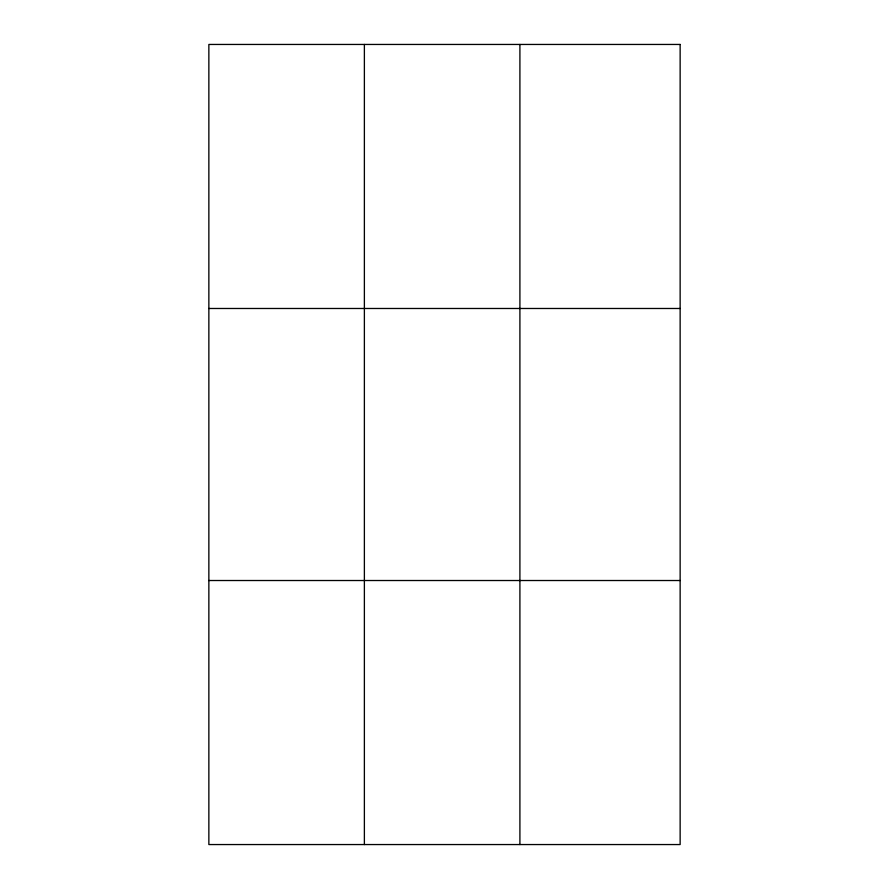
<?xml version="1.0" encoding="UTF-8"?>
<svg xmlns="http://www.w3.org/2000/svg" width="889" height="889" viewBox="0 0 889 889"><rect width="100%" height="100%" fill="white"/><g stroke="black" fill="none" stroke-linecap="round" stroke-linejoin="round"><path stroke-width="1.33" d="M364.379 44.45L364.379 844.55M519.909 44.45L519.909 844.55M208.859 308.483L680.141 308.483M208.859 580.517L680.141 580.517M680.141 44.45L680.141 844.55L208.859 844.55L208.859 44.45L680.141 44.45"/></g></svg>
